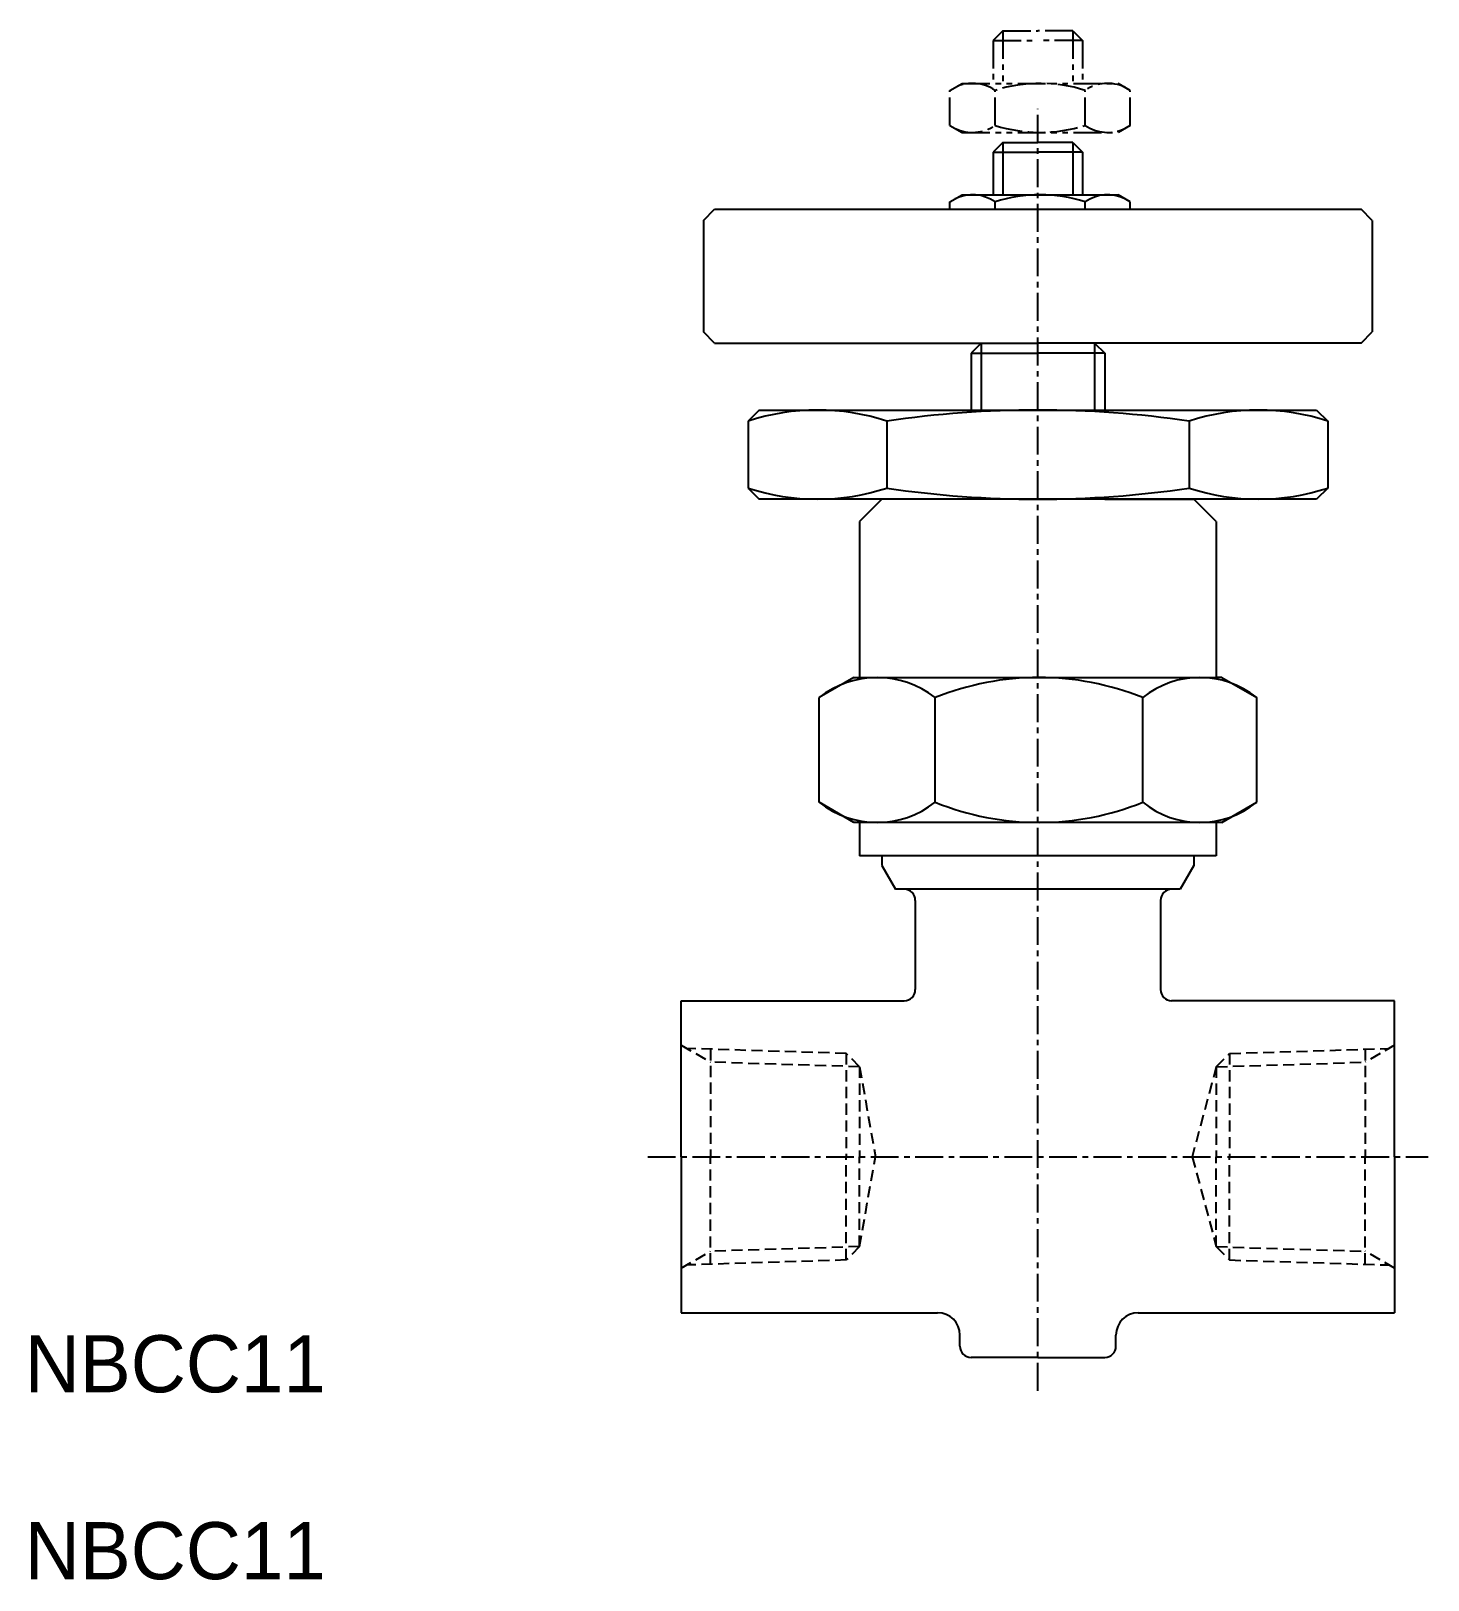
# Model space of a CAD drawing. Extents: x 258.4 to 321.1, y 388.8 to 458.3.
import ezdxf

# ---------------------------------------------------------------- set-up
doc = ezdxf.new("R2010")
doc.units = 0
for name, pattern in [('CENTER', [2, 1.25, -0.25, 0.25, -0.25]), ('DASHED', [0.75, 0.5, -0.25]), ('PHANTOM', [2.5, 1.25, -0.25, 0.25, -0.25, 0.25, -0.25])]:
    doc.linetypes.add(name, pattern=pattern)
doc.layers.get('0').update_dxf_attribs({"linetype": 'CONTINUOUS'})
doc.layers.add('CENTER', color=1, linetype='CENTER')

msp = doc.modelspace()

# ---------------------------------------------------------------- linework, layer by layer
at = {"color": 3, "linetype": 'PHANTOM'}
for p, q in [((302.039, 458.264), (301.61, 457.834)), ((302.039, 458.264), (302.039, 455.914)), ((302.039, 458.264), (303.61, 458.264)), ((305.181, 458.264), (303.61, 458.264)), ((305.181, 458.264), (305.181, 455.914)), ((305.181, 458.264), (305.61, 457.834)), ((301.61, 457.834), (301.61, 455.914)), ((301.61, 457.834), (303.61, 457.834)), ((305.61, 457.834), (303.61, 457.834)), ((305.61, 457.834), (305.61, 455.914)), ((299.665, 455.6), (300.208, 455.914)), ((300.208, 455.914), (307.208, 455.914)), ((307.75, 455.6), (307.208, 455.914)), ((299.665, 454.027), (299.665, 455.6)), ((301.687, 454.027), (301.687, 455.6)), ((305.729, 454.027), (305.729, 455.6)), ((307.75, 454.027), (307.75, 455.6)), ((299.665, 454.027), (300.208, 453.714)), ((307.75, 454.027), (307.208, 453.714)), ((300.208, 453.714), (307.208, 453.714))]:
    msp.add_line(p, q, dxfattribs=at)
at = {"color": 7, "linetype": 'CONTINUOUS'}
for p, q in [((302.039, 453.264), (301.61, 452.834)), ((302.039, 453.264), (303.61, 453.264)), ((305.181, 453.264), (303.61, 453.264)), ((305.181, 453.264), (305.61, 452.834)), ((301.61, 452.834), (303.61, 452.834)), ((301.61, 452.834), (301.61, 450.914)), ((305.61, 452.834), (303.61, 452.834)), ((305.61, 452.834), (305.61, 450.914)), ((299.665, 450.6), (300.208, 450.914)), ((299.665, 450.264), (299.665, 450.6)), ((300.208, 450.914), (307.208, 450.914)), ((301.687, 450.264), (301.687, 450.6)), ((305.729, 450.264), (305.729, 450.6)), ((307.75, 450.6), (307.208, 450.914)), ((307.75, 450.264), (307.75, 450.6)), ((288.61, 449.764), (289.11, 450.264)), ((288.61, 449.764), (288.61, 444.764)), ((289.11, 450.264), (318.11, 450.264)), ((318.61, 449.764), (318.11, 450.264)), ((318.61, 449.764), (318.61, 444.764)), ((289.11, 444.264), (288.61, 444.764)), ((289.11, 444.264), (301.135, 444.264)), ((301.07, 444.264), (300.61, 443.804)), ((301.07, 444.264), (303.61, 444.264)), ((301.11, 444.264), (303.61, 444.264)), ((306.15, 444.264), (303.61, 444.264)), ((306.11, 444.264), (303.61, 444.264)), ((318.11, 444.264), (306.11, 444.264)), ((306.15, 444.264), (306.61, 443.804)), ((318.11, 444.264), (318.61, 444.764)), ((300.61, 443.804), (300.61, 441.259)), ((300.61, 443.804), (303.61, 443.804)), ((306.61, 443.804), (303.61, 443.804)), ((306.61, 443.804), (306.61, 441.259)), ((291.11, 441.259), (290.61, 440.759)), ((290.61, 440.759), (290.61, 437.759)), ((291.11, 441.259), (316.11, 441.259)), ((296.831, 440.759), (296.831, 437.759)), ((310.389, 440.759), (310.389, 437.759)), ((316.11, 441.259), (316.61, 440.759)), ((316.61, 440.759), (316.61, 437.759)), ((290.61, 437.759), (291.11, 437.259)), ((316.11, 437.259), (291.11, 437.259)), ((296.61, 437.259), (295.61, 436.259)), ((300.61, 437.259), (296.61, 437.259)), ((306.61, 437.259), (310.61, 437.259)), ((311.61, 436.259), (310.61, 437.259)), ((316.61, 437.759), (316.11, 437.259)), ((295.61, 436.259), (295.61, 429.259)), ((311.61, 436.259), (311.61, 429.259)), ((295.36, 429.259), (293.795, 428.355)), ((295.36, 429.259), (295.61, 429.259)), ((295.61, 429.259), (311.61, 429.259)), ((311.86, 429.259), (311.61, 429.259)), ((311.86, 429.259), (313.425, 428.355)), ((293.795, 423.662), (293.795, 428.355)), ((299.003, 423.662), (299.003, 428.355)), ((308.318, 423.662), (308.318, 428.355)), ((313.425, 423.662), (313.425, 428.355)), ((295.36, 422.759), (293.795, 423.662)), ((311.86, 422.759), (313.425, 423.662)), ((311.86, 422.759), (295.36, 422.759)), ((295.61, 422.759), (295.61, 421.259)), ((311.61, 422.759), (311.61, 421.259)), ((311.61, 421.259), (295.61, 421.259)), ((296.61, 421.259), (296.61, 420.821)), ((310.61, 421.259), (310.61, 420.821)), ((296.61, 420.821), (297.223, 419.759)), ((310.61, 420.821), (309.997, 419.759)), ((309.997, 419.759), (297.223, 419.759)), ((298.11, 419.259), (298.11, 415.259)), ((309.11, 419.259), (309.11, 415.259)), ((287.61, 414.759), (297.61, 414.759)), ((287.61, 407.759), (287.61, 414.759)), ((319.61, 414.759), (309.61, 414.759)), ((319.61, 407.759), (319.61, 414.759)), ((287.61, 407.759), (287.61, 400.759)), ((319.61, 407.759), (319.61, 400.759)), ((287.61, 400.759), (299.11, 400.759)), ((308.11, 400.759), (319.61, 400.759)), ((300.11, 399.259), (300.11, 399.759)), ((307.11, 399.259), (307.11, 399.759)), ((303.61, 398.759), (300.61, 398.759)), ((303.61, 398.759), (306.61, 398.759))]:
    msp.add_line(p, q, dxfattribs=at)
at = {"color": 3, "linetype": 'CONTINUOUS'}
for p, q in [((302.039, 453.264), (302.039, 450.914)), ((305.181, 453.264), (305.181, 450.914)), ((301.07, 444.264), (301.07, 441.259)), ((306.15, 444.264), (306.15, 441.259))]:
    msp.add_line(p, q, dxfattribs=at)
at = {"color": 3, "linetype": 'DASHED'}
for p, q in [((287.61, 412.759), (288.923, 412.001)), ((295.01, 412.391), (287.859, 412.615)), ((288.923, 412.582), (288.923, 407.759)), ((295.61, 411.792), (295.01, 412.391)), ((295.01, 412.391), (295.01, 407.759)), ((311.61, 411.792), (312.21, 412.391)), ((312.21, 412.391), (319.361, 412.615)), ((312.21, 412.391), (312.21, 407.759)), ((319.61, 412.759), (318.297, 412.001)), ((318.297, 412.582), (318.297, 407.759)), ((295.61, 411.792), (288.923, 412.001)), ((295.61, 411.792), (295.61, 407.759)), ((295.61, 411.792), (296.321, 407.759)), ((311.61, 411.792), (310.529, 407.759)), ((311.61, 411.792), (318.297, 412.001)), ((311.61, 411.792), (311.61, 407.759)), ((288.923, 402.936), (288.923, 407.759)), ((295.01, 403.126), (295.01, 407.759)), ((295.61, 403.726), (296.321, 407.759)), ((295.61, 403.726), (295.61, 407.759)), ((310.529, 407.759), (311.61, 403.726)), ((311.61, 403.726), (311.61, 407.759)), ((312.21, 403.126), (312.21, 407.759)), ((318.297, 402.936), (318.297, 407.759)), ((287.61, 402.759), (288.923, 403.517)), ((295.01, 403.126), (287.859, 402.902)), ((295.61, 403.726), (288.923, 403.517)), ((295.61, 403.726), (295.01, 403.126)), ((311.61, 403.726), (318.297, 403.517)), ((311.61, 403.726), (312.21, 403.126)), ((312.21, 403.126), (319.361, 402.902)), ((319.61, 402.759), (318.297, 403.517))]:
    msp.add_line(p, q, dxfattribs=at)
at = {"color": 3, "linetype": 'PHANTOM'}
for centre, radius, start, end in [((300.676, 454.127), 1.787, 55.56153, 115.56153), ((303.708, 449.235), 6.678, 72.38303, 107.61697), ((306.74, 454.127), 1.787, 64.43847, 124.43847), ((300.676, 455.501), 1.787, 244.43847, 304.43847), ((303.708, 460.392), 6.678, 252.38303, 287.61697), ((306.74, 455.501), 1.787, 235.56153, 295.56153)]:
    msp.add_arc(centre, radius, start, end, dxfattribs=at)
at = {"color": 7, "linetype": 'CONTINUOUS'}
for centre, radius, start, end in [((300.676, 449.127), 1.787, 55.56153, 115.56153), ((303.708, 444.235), 6.678, 72.38303, 107.61697), ((306.74, 449.127), 1.787, 64.43847, 124.43847), ((297.61, 419.259), 0.5, 0, 90), ((309.61, 419.259), 0.5, 90, 180), ((297.61, 415.259), 0.5, 270, 0), ((309.61, 415.259), 0.5, 180, 270), ((299.11, 399.759), 1, 0, 90), ((308.11, 399.759), 1, 90, 180), ((300.61, 399.259), 0.5, 180, 270), ((306.61, 399.259), 0.5, 270, 0)]:
    msp.add_arc(centre, radius, start, end, dxfattribs=at)
for centre, radius, start, end in [((293.721, 431.333), 9.925, 71.73612, 108.26388), ((303.61, 395.133), 46.127, 81.5489, 98.4511), ((313.5, 431.333), 9.925, 71.73612, 108.26388), ((293.721, 447.184), 9.925, 251.73612, 288.26388), ((303.61, 483.384), 46.127, 261.5489, 278.4511), ((313.5, 447.184), 9.925, 251.73612, 288.26388), ((296.399, 425.055), 4.203, 51.7253, 128.2747), ((303.66, 416.804), 12.455, 68.04017, 111.95983), ((310.871, 425.198), 4.061, 51.03189, 128.96811), ((296.399, 426.962), 4.203, 231.7253, 308.2747), ((303.66, 435.213), 12.455, 248.04017, 291.95983), ((310.871, 426.819), 4.061, 231.03189, 308.96811)]:
    msp.add_arc(centre, radius, start, end)
at = {"layer": 'CENTER', "color": 1, "linetype": 'CENTER'}
for p, q in [((303.61, 397.259), (303.61, 454.764)), ((286.11, 407.759), (321.11, 407.759))]:
    msp.add_line(p, q, dxfattribs=at)

# ---------------------------------------------------------------- texts
at = {"color": 7, "linetype": 'CONTINUOUS'}
for p in [(258.161, 397.19), (258.161, 388.805)]:
    msp.add_text('NBCC11', height=2.5597, dxfattribs=at).set_placement(p)

doc.saveas('drawing.dxf')
